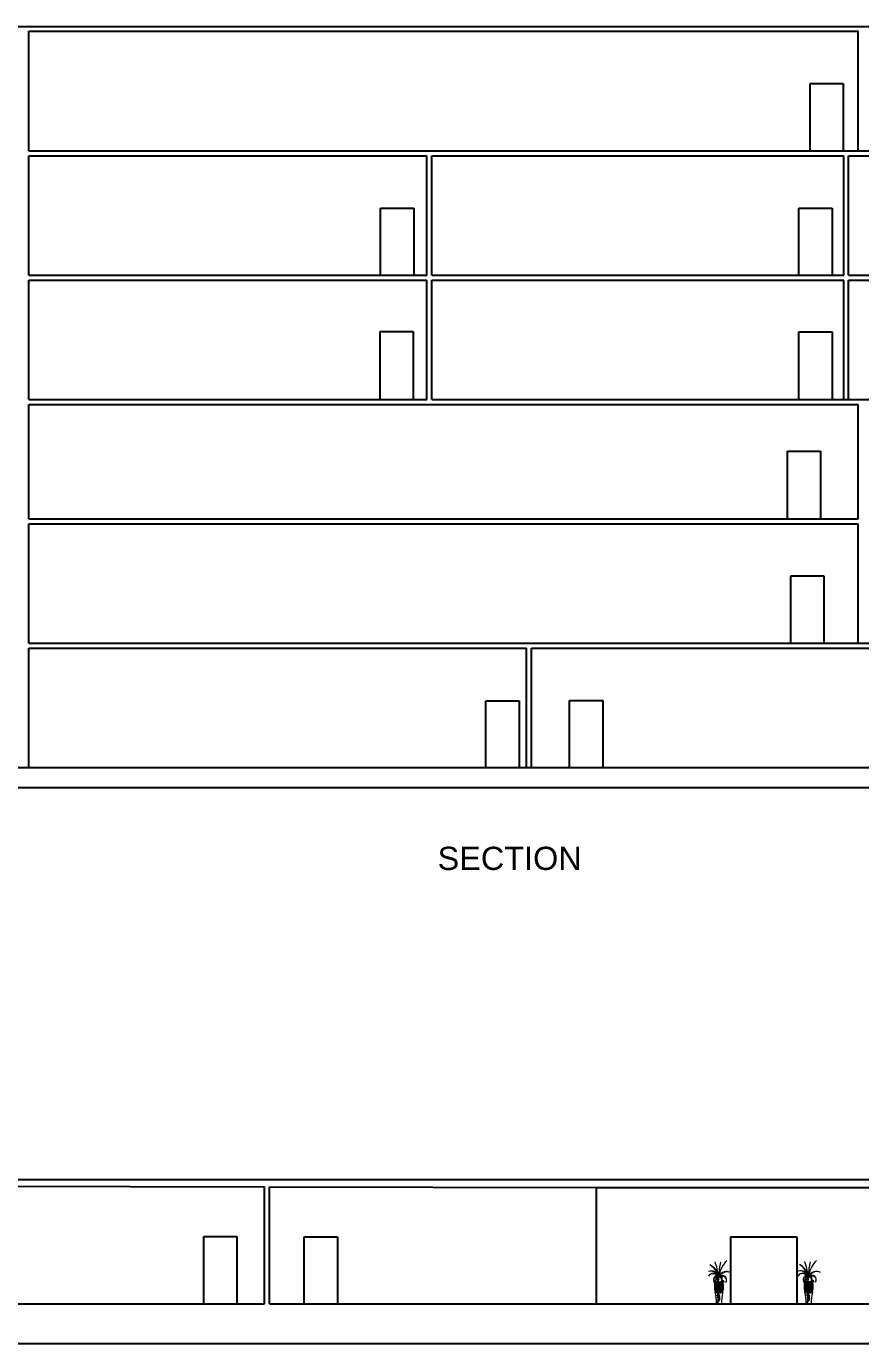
# Model space of a CAD drawing. Header units: millimetres. Extents: x -315744025 to 315695903, y -17416609 to 215511297.
# Drawn here: x 1262300 to 1287450, y 477697 to 517414 of the extents above; entities that cross this region are included whole.
import ezdxf

# ---------------------------------------------------------------- set-up
doc = ezdxf.new("R2010")
doc.units = ezdxf.units.MM
doc.layers.add('finiture', color=7, linetype='Continuous', lineweight=20)
doc.styles.get("Standard").update_dxf_attribs({"font": 'arial.ttf'})

msp = doc.modelspace()

# ---------------------------------------------------------------- hatches: boundary and pattern name
at = {"layer": 'finiture'}
for points in [[(1283036, 479556, 0.243585), (1283046, 479551, 0.017176), (1283048, 479552, -0.603728), (1283050, 479580, -0.121015), (1283052, 479588, 0.48029)], [(1283314, 479403, 0.750404), (1283314, 479411, -0.188236), (1283044, 479411, 0.750404), (1283044, 479403, 0.188311)], [(1283314, 479395, 0.746643), (1283314, 479403, -0.188311), (1283044, 479403, 0.746643), (1283044, 479395, 0.18823)], [(1283046, 479443, 0.727527), (1283045, 479435, 0.187626), (1283313, 479435, 0.727527), (1283312, 479443, -0.18641)], [(1283313, 479427, -0.187623), (1283045, 479427, 0.758079), (1283045, 479419, 0.000134), (1283045, 479419, 0.188006), (1283313, 479419), (1283313, 479419), (1283313, 479419, 0.757867)], [(1283313, 479379, 0.738709), (1283313, 479387, -0.187989), (1283045, 479387, 0.738709), (1283045, 479379, 0.187586)], [(1283045, 479443, -0.774586), (1283046, 479451, 0.185583), (1283312, 479451, -0.774586), (1283312, 479443, 0.008658), (1283312, 479443, -0.18641), (1283046, 479443, 0.008658)], [(1283047, 479459, -0.770943), (1283048, 479466, 0.1835), (1283310, 479466, -0.770943), (1283311, 479459, 0.009528), (1283311, 479459, -0.184612), (1283047, 479459, 0.009528)], [(1283049, 479482, 0.784723), (1283048, 479474, 0.182344), (1283310, 479474, 0.784723), (1283309, 479482, -0.180855)], [(1283309, 479482, 0.000058), (1283309, 479482, 0.804195), (1283308, 479489, -0.179327), (1283050, 479489, 0.804195), (1283049, 479482, 0.000058), (1283049, 479482, 0.180855)], [(1283306, 479497, 0.000032), (1283306, 479497, 0.797736), (1283305, 479505, -0.175865), (1283053, 479505, 0.818619), (1283052, 479497, 0.01266), (1283051, 479497, 0.177663)], [(1283072, 479587, -0.01535), (1283072, 479587, -0.78074), (1283074, 479594, 1.113335), (1283061, 479566, 0.083989), (1283062, 479573, -1.149341)], [(1283054, 479512, -0.760941), (1283055, 479520, 0.171871), (1283303, 479520, -0.760941), (1283304, 479512, 0.012095), (1283304, 479512, -0.173934), (1283054, 479512, 0.012095)], [(1283301, 479527, 0.715647), (1283299, 479535, -0.004231), (1283299, 479535, 0.002108), (1283299, 479535, 0.000008), (1283299, 479535, -0.167353), (1283058, 479535, 0.000008), (1283058, 479535, -0.002123), (1283058, 479535, 0.715647), (1283057, 479527, 0.169723)], [(1283298, 479542, 0.067823), (1283299, 479543, -0.061631), (1283292, 479549, -0.156609), (1283066, 479549, -0.061631), (1283059, 479543, 0.067823), (1283060, 479542, 0.1649)], [(1283286, 479587, 0.78074), (1283283, 479594, -0.144128), (1283074, 479594, 0.78074), (1283072, 479587, 0.147481)], [(1283287, 479555, -0.055504), (1283284, 479562, -0.145359), (1283074, 479562, -0.055504), (1283071, 479555, 0.149717)], [(1283283, 479570, -0.058593), (1283283, 479578, -0.143965), (1283075, 479578, -0.058593), (1283075, 479570, 0.143377)], [(1283286, 479587, -0.01535), (1283286, 479587, -1.149341), (1283296, 479573, 0.083989), (1283297, 479566, 1.113335), (1283283, 479594, -0.78074)], [(1283310, 479552, 0.017176), (1283312, 479551, 0.243585), (1283322, 479556, 0.48029), (1283306, 479588, -0.121015), (1283308, 479580, -0.603728)], [(1285739, 479563, 0.243585), (1285749, 479558, 0.017176), (1285751, 479558, -0.603728), (1285753, 479587, -0.121015), (1285755, 479594, 0.48029)], [(1286017, 479410, 0.750404), (1286016, 479418, -0.188236), (1285747, 479418, 0.750404), (1285747, 479410, 0.188311)], [(1286016, 479401, 0.746643), (1286017, 479410, -0.188311), (1285747, 479410, 0.746643), (1285747, 479401, 0.18823)], [(1285749, 479449, 0.727527), (1285748, 479442, 0.187626), (1286016, 479442, 0.727527), (1286015, 479449, -0.18641)], [(1286016, 479434, -0.187623), (1285748, 479434, 0.758079), (1285747, 479426, 0.000134), (1285747, 479426, 0.188006), (1286016, 479426), (1286016, 479426), (1286016, 479426, 0.757867)], [(1286016, 479385, 0.738709), (1286016, 479393, -0.187989), (1285747, 479393, 0.738709), (1285748, 479385, 0.187586)], [(1285748, 479449, -0.774586), (1285749, 479457, 0.185583), (1286015, 479457, -0.774586), (1286015, 479449, 0.008658), (1286015, 479449, -0.18641), (1285749, 479449, 0.008658)], [(1285750, 479465, -0.770943), (1285750, 479473, 0.1835), (1286013, 479473, -0.770943), (1286014, 479465, 0.009528), (1286014, 479465, -0.184612), (1285750, 479465, 0.009528)], [(1285752, 479488, 0.784723), (1285751, 479481, 0.182344), (1286013, 479481, 0.784723), (1286012, 479488, -0.180855)], [(1286012, 479488, 0.000058), (1286012, 479488, 0.804195), (1286011, 479496, -0.179327), (1285753, 479496, 0.804195), (1285752, 479488, 0.000058), (1285752, 479488, 0.180855)], [(1286009, 479504, 0.000032), (1286009, 479504, 0.797736), (1286008, 479511, -0.175865), (1285756, 479511, 0.818619), (1285755, 479504, 0.01266), (1285754, 479504, 0.177663)], [(1285775, 479593, -0.01535), (1285775, 479593, -0.78074), (1285777, 479601, 1.113335), (1285764, 479572, 0.083989), (1285765, 479579, -1.149341)], [(1285757, 479519, -0.760941), (1285758, 479526, 0.171871), (1286005, 479526, -0.760941), (1286007, 479519, 0.012095), (1286007, 479519, -0.173934), (1285757, 479519, 0.012095)], [(1286004, 479534, 0.715647), (1286002, 479541, -0.004231), (1286002, 479541, 0.002108), (1286002, 479541, 0.000008), (1286002, 479541, -0.167353), (1285761, 479541, 0.000008), (1285761, 479541, -0.002123), (1285761, 479541, 0.715647), (1285760, 479534, 0.169723)], [(1286001, 479549, 0.067823), (1286002, 479549, -0.061631), (1285995, 479555, -0.156609), (1285769, 479555, -0.061631), (1285762, 479549, 0.067823), (1285763, 479549, 0.1649)], [(1285989, 479593, 0.78074), (1285986, 479601, -0.144128), (1285777, 479601, 0.78074), (1285775, 479593, 0.147481)], [(1285990, 479562, -0.055504), (1285987, 479569, -0.145359), (1285777, 479569, -0.055504), (1285773, 479562, 0.149717)], [(1285986, 479576, -0.058593), (1285986, 479585, -0.143965), (1285777, 479585, -0.058593), (1285778, 479576, 0.143377)], [(1285989, 479593, -0.01535), (1285989, 479593, -1.149341), (1285999, 479579, 0.083989), (1286000, 479572, 1.113335), (1285986, 479601, -0.78074)], [(1286013, 479558, 0.017176), (1286015, 479558, 0.243585), (1286025, 479563, 0.48029), (1286009, 479594, -0.121015), (1286011, 479587, -0.603728)], [(1283045, 479371, 0.730284), (1283046, 479362, 0.186285), (1283312, 479362, 0.730284), (1283313, 479371, -0.187019)], [(1283312, 479354, 0.725909), (1283312, 479362, -0.186285), (1283046, 479362, 0.725909), (1283046, 479354, 0.185381)], [(1283310, 479337, 0.716878), (1283311, 479346, -0.184305), (1283047, 479346, 0.716878), (1283048, 479337, 0.183055)], [(1283309, 479329, 0.730672), (1283310, 479337, -0.183055), (1283048, 479337, 0.730672), (1283049, 479329, 0.181245)], [(1283053, 479311, -0.000019), (1283053, 479311, 0.175853), (1283305, 479311, -0.001176), (1283305, 479311, 0.668804), (1283307, 479320, -0.178545), (1283051, 479320, 0.677101)], [(1283057, 479285, 0.164895), (1283300, 479285, 0.588128), (1283302, 479294, -0.000101), (1283302, 479294, 0.682388), (1283304, 479303, -0.01124), (1283303, 479303, -0.173045), (1283055, 479303, -0.01124), (1283054, 479303, 0.682388), (1283056, 479294, -0.000101), (1283056, 479294, 0.588128)], [(1283296, 479266, 0.641746), (1283298, 479275, -0.158057), (1283060, 479275, 0.641746), (1283061, 479266, 0.152241)], [(1283294, 479248, 0.614489), (1283295, 479257, -0.146743), (1283063, 479257, 0.614489), (1283064, 479248, 0.142199)], [(1283292, 479239, 0.632323), (1283293, 479248, -0.141462), (1283065, 479248, 0.632323), (1283066, 479239, 0.137157)], [(1285748, 479377, 0.730284), (1285749, 479369, 0.186285), (1286015, 479369, 0.730284), (1286016, 479377, -0.187019)], [(1286015, 479360, 0.725909), (1286015, 479369, -0.186285), (1285749, 479369, 0.725909), (1285749, 479360, 0.185381)], [(1286013, 479344, 0.716878), (1286014, 479352, -0.184305), (1285750, 479352, 0.716878), (1285751, 479344, 0.183055)], [(1286012, 479335, 0.730672), (1286013, 479344, -0.183055), (1285751, 479344, 0.730672), (1285752, 479335, 0.181245)], [(1285756, 479318, -0.000019), (1285756, 479318, 0.175853), (1286008, 479318, -0.001176), (1286008, 479318, 0.668804), (1286010, 479326, -0.178545), (1285754, 479326, 0.677101)], [(1285760, 479291, 0.164895), (1286003, 479291, 0.588128), (1286005, 479300, -0.000101), (1286004, 479300, 0.682388), (1286006, 479309, -0.01124), (1286006, 479309, -0.173045), (1285758, 479309, -0.01124), (1285757, 479309, 0.682388), (1285759, 479300, -0.000101), (1285759, 479300, 0.588128)], [(1285999, 479273, 0.641746), (1286001, 479282, -0.158057), (1285763, 479282, 0.641746), (1285764, 479273, 0.152241)], [(1285997, 479255, 0.614489), (1285998, 479264, -0.146743), (1285766, 479264, 0.614489), (1285767, 479255, 0.142199)], [(1285995, 479246, 0.632323), (1285996, 479254, -0.141462), (1285768, 479254, 0.632323), (1285769, 479246, 0.137157)]]:
    msp.add_hatch(color=256, dxfattribs=at).paths.add_polyline_path(points)

# ---------------------------------------------------------------- linework, layer by layer
for p, q in [((1237075, 517414), (1317675, 517414)), ((1262375, 513664), (1262375, 517264)), ((1262375, 517264), (1287375, 517264)), ((1287375, 513664), (1287375, 517264)), ((1285924, 513669), (1285924, 515693)), ((1285924, 515693), (1286924, 515693)), ((1286924, 515693), (1286924, 513669)), ((1262375, 513664), (1312525, 513664)), ((1262375, 509914), (1262375, 513514)), ((1262375, 513514), (1274375, 513514)), ((1274375, 509914), (1274375, 513514)), ((1274525, 513514), (1286938, 513514)), ((1274525, 509914), (1274525, 513514)), ((1286938, 509914), (1286938, 513514)), ((1287088, 513514), (1299702, 513514)), ((1287088, 509914), (1287088, 513514)), ((1272976, 509911), (1272976, 511935)), ((1272976, 511935), (1273976, 511935)), ((1273976, 511935), (1273976, 509911)), ((1285587, 509903), (1285587, 511927)), ((1285587, 511927), (1286587, 511927)), ((1286587, 511927), (1286587, 509903)), ((1262375, 509914), (1274375, 509914)), ((1262375, 506164), (1262375, 509764)), ((1262375, 509764), (1274375, 509764)), ((1274375, 506164), (1274375, 509764)), ((1274525, 509914), (1286938, 509914)), ((1274525, 509764), (1286938, 509764)), ((1274525, 506164), (1274525, 509764)), ((1286938, 506164), (1286938, 509764)), ((1287088, 509914), (1299702, 509914)), ((1287088, 509764), (1299702, 509764)), ((1287088, 506164), (1287088, 509764)), ((1272962, 506192), (1272962, 508215)), ((1272962, 508215), (1273962, 508215)), ((1273962, 508215), (1273962, 506192)), ((1285587, 506180), (1285587, 508204)), ((1285587, 508204), (1286587, 508204)), ((1286587, 508204), (1286587, 506180)), ((1262375, 506164), (1274375, 506164)), ((1262375, 506164), (1274375, 506164)), ((1262375, 502564), (1262375, 506014)), ((1262375, 506014), (1287375, 506014)), ((1274525, 506164), (1312525, 506164)), ((1274525, 506164), (1286375, 506164)), ((1286375, 506164), (1298875, 506164)), ((1287375, 502564), (1287375, 506014)), ((1285244, 502580), (1285244, 504604)), ((1285244, 504604), (1286244, 504604)), ((1286244, 504604), (1286244, 502580)), ((1262375, 502564), (1287375, 502564)), ((1262375, 498814), (1262375, 502414)), ((1262375, 502414), (1287375, 502414)), ((1287375, 498814), (1287375, 502414)), ((1285340, 498819), (1285340, 500843)), ((1285340, 500843), (1286340, 500843)), ((1286340, 500843), (1286340, 498819)), ((1262375, 498814), (1312525, 498814)), ((1262375, 498814), (1287375, 498814)), ((1262375, 498664), (1277375, 498664)), ((1262375, 495064), (1262375, 498664)), ((1277375, 495064), (1277375, 498664)), ((1277525, 498664), (1312525, 498664)), ((1277525, 495064), (1277525, 498664)), ((1276154, 495058), (1276154, 497082)), ((1276154, 497082), (1277154, 497082)), ((1277154, 497082), (1277154, 495058)), ((1278675, 495065), (1278675, 497089)), ((1278675, 497089), (1279675, 497089)), ((1279675, 497089), (1279675, 495065)), ((1237305, 495064), (1317425, 495064)), ((1262375, 495064), (1277375, 495064)), ((1277525, 495064), (1312525, 495064)), ((1230280, 494464), (1327880, 494464)), ((1234482, 482647), (1321632, 482647)), ((1259632, 482444), (1269482, 482423)), ((1269482, 478897), (1269482, 482423)), ((1269632, 482422), (1279482, 482401)), ((1269632, 478897), (1269632, 482422)), ((1279482, 478897), (1279482, 482401)), ((1289482, 482399), (1279482, 482399)), ((1267645, 478907), (1267645, 480931)), ((1267645, 480931), (1268645, 480931)), ((1268645, 480931), (1268645, 478907)), ((1270677, 478889), (1270677, 480913)), ((1270677, 480913), (1271677, 480913)), ((1271677, 480913), (1271677, 478889)), ((1283528, 480920), (1283528, 478897)), ((1283528, 480920), (1285528, 480920)), ((1285528, 480920), (1285528, 478897)), ((1259632, 478897), (1269482, 478897)), ((1259632, 478897), (1269482, 478897)), ((1269632, 478897), (1279482, 478897)), ((1269632, 478897), (1279482, 478897)), ((1279482, 478897), (1289482, 478897)), ((1220464, 477697), (1339637, 477697))]:
    msp.add_line(p, q)
for p, q in [((1283107, 478905), (1283251, 478905)), ((1285810, 478911), (1285954, 478911))]:
    msp.add_line(p, q, dxfattribs=at)
at = {"layer": 'finiture', "color": 72}
for centre, radius, start, end in [((1284014, 479606), 844, 135.4741, 169.3996), ((1286717, 479613), 844, 135.4741, 169.3996), ((1283003, 479646), 166, 26.9575, 149.7955), ((1282996, 479640), 164, 36.8326, 146.7597), ((1282942, 479655), 231, 16.5061, 109.5358), ((1282930, 479652), 231, 17.3883, 106.6076), ((1281778, 479639), 1384, 4.3383, 22.2027), ((1284461, 479808), 1284, 164.3171, 182.8638), ((1283409, 479631), 240, 57.4553, 157.8911), ((1283423, 479617), 245, 61.8948, 150.5521), ((1285706, 479652), 166, 26.9575, 149.7955), ((1285699, 479646), 164, 36.8326, 146.7597), ((1285645, 479662), 231, 16.5061, 109.5358), ((1285633, 479659), 231, 17.3883, 106.6076), ((1284481, 479646), 1384, 4.3383, 22.2027), ((1287164, 479815), 1284, 164.3171, 182.8638), ((1286111, 479637), 240, 57.4553, 157.8911), ((1286126, 479624), 245, 61.8948, 150.5521), ((1283104, 479630), 90.5, 65.0272, 207.9892), ((1283111, 479618), 92.6, 95.093, 199.3982), ((1283274, 479620), 134, 325.8079, 131.2375), ((1283275, 479611), 128, 329.0196, 129.1899), ((1285807, 479636), 90.5, 65.0272, 207.9892), ((1285814, 479625), 92.6, 95.093, 199.3982), ((1285977, 479627), 134, 325.8079, 131.2375), ((1285978, 479618), 128, 329.0196, 129.1899)]:
    msp.add_arc(centre, radius, start, end, dxfattribs=at)
at = {"layer": 'finiture', "color": 3, "linetype": 'Continuous'}
for centre, radius, start, end in [((1282713, 479662), 453, 10.3813, 64.7288), ((1282624, 479598), 552, 17.283, 59.3161), ((1285416, 479669), 453, 10.3813, 64.7288), ((1285327, 479604), 552, 17.283, 59.3161), ((1283284, 479668), 151, 165.0287, 213.1639), ((1283519, 479671), 371, 174.2051, 193.328), ((1283167, 479604), 103, 355.1319, 89.7015), ((1283172, 479613), 99.8, 349.6413, 77.4445), ((1285987, 479675), 151, 165.0287, 213.1639), ((1286222, 479678), 371, 174.2051, 193.328), ((1285870, 479611), 103, 355.1319, 89.7015), ((1285875, 479620), 99.8, 349.6413, 77.4445)]:
    msp.add_arc(centre, radius, start, end, dxfattribs=at)
at = {"layer": 'finiture'}
for centre, radius, start, end in [((1283053, 479563), 26.8, 166.764, 235.5503), ((1283056, 479566), 29.3, 85.8415, 206.9373), ((1283047, 479559), 20.5, 161.8716, 162.699), ((1283045, 479563), 18, 216.7021, 288.0149), ((1283056, 479566), 22.6, 101.9446, 204.5626), ((1283046, 479564), 12.6, 218.9404, 273.6995), ((1283047, 479559), 20.5, 245.8074, 308.103), ((1283056, 479566), 16, 113.2462, 237.7284), ((1283046, 479415), 4.16, 104.8591, 252.9443), ((1283045, 479407), 4.19, 105.872, 253.4109), ((1283046, 479399), 4.21, 106.8917, 253.8781), ((1283046, 479391), 4.24, 107.9266, 254.3379), ((1283046, 479439), 4.09, 101.9448, 251.4604), ((1283046, 479431), 4.11, 102.874, 251.9909), ((1283046, 479423), 4.13, 103.8508, 252.4799), ((1283046, 479383), 4.27, 108.9763, 254.7908), ((1283047, 479455), 4.05, 100.0869, 250.416), ((1283047, 479447), 4.08, 99.4718, 248.9274), ((1283048, 479462), 4.06, 98.1899, 247.3001), ((1283179, 479756), 370, 248.6793, 291.3207), ((1283179, 479748), 370, 248.6709, 291.3291), ((1283179, 479740), 370, 248.6799, 291.3201), ((1283049, 479470), 3.88, 96.6781, 250.9222), ((1283179, 479780), 370, 248.806, 291.194), ((1283179, 479772), 370, 248.7471, 291.2529), ((1283179, 479764), 370, 248.7047, 291.2953), ((1283665, 479403), 621, 178.5326, 178.5327), ((1283179, 479732), 370, 248.7066, 291.2934), ((1283039, 479573), 22.6, 288.0626, 32.0292), ((1283050, 479478), 3.99, 96.3506, 249.8358), ((1283179, 479796), 370, 248.973, 291.027), ((1283179, 479788), 370, 248.8814, 291.1186), ((1283665, 479403), 621, 176.3384, 176.3455), ((1283051, 479486), 3.89, 94.7591, 249.9834), ((1283179, 479804), 370, 249.0805, 290.9195), ((1283665, 479403), 621, 174.89, 174.8977), ((1283052, 479493), 3.9, 94.2827, 249.0358), ((1283179, 479820), 370, 249.3428, 290.6572), ((1283665, 479403), 621, 174.149, 174.1695), ((1283179, 479812), 370, 249.2038, 290.7962), ((1283053, 479501), 3.91, 93.7873, 248.1098), ((1283179, 479828), 370, 249.4971, 290.5029), ((1283665, 479403), 621, 172.7218, 172.7351), ((1283066, 479581), 16, 58.3161, 250.5951), ((1283039, 479573), 29.3, 292.0654, 33.1009), ((1283054, 479508), 4.02, 94.2654, 242.6327), ((1283665, 479403), 621, 172.0105, 172.0207), ((1283179, 479837), 370, 249.6668, 290.3332), ((1283665, 479403), 621, 171.3006, 171.3079), ((1283179, 479845), 370, 249.8516, 290.1484), ((1283056, 479516), 4.02, 93.6114, 241.8703), ((1283057, 479523), 3.94, 92.1917, 245.4532), ((1283057, 479523), 3.94, 92.1917, 245.4532), ((1283665, 479403), 621, 170.5965, 170.606), ((1283179, 479853), 370, 250.0514, 289.9486), ((1283665, 479403), 621, 169.8864, 169.8961), ((1283179, 479861), 370, 250.2661, 289.7339), ((1283059, 479531), 4.05, 96.446, 239.784), ((1283059, 479531), 4.05, 96.446, 239.784), ((1283179, 479869), 370, 250.4956, 289.5044), ((1283665, 479403), 621, 169.1763, 169.1771), ((1283665, 479403), 621, 169.1763, 169.1771), ((1283040, 479572), 35.1, 297.5244, 9.57), ((1283060, 479538), 3.96, 91.04, 243.7755), ((1283060, 479538), 3.96, 91.04, 243.7755), ((1283066, 479581), 8.61, 46.6248, 242.5234), ((1283179, 479877), 370, 250.7399, 289.2601), ((1283665, 479403), 621, 168.4687, 168.4693), ((1283665, 479403), 621, 168.4687, 168.4693), ((1283179, 479885), 370, 250.9989, 289.0011), ((1283665, 479403), 621, 167.7607, 167.7625), ((1283665, 479403), 621, 167.7607, 167.7625), ((1283062, 479546), 3.94, 227.6321, 243.1522), ((1283062, 479546), 3.94, 226.1108, 243.1522), ((1283039, 479573), 29.3, 26.9373, 32.0292), ((1283179, 479901), 370, 252.1985, 287.8015), ((1283075, 479745), 4.91, 98.0015, 238.6218), ((1283074, 479590), 3.98, 86.4823, 238.4046), ((1283074, 479590), 3.98, 86.4823, 238.4046), ((1283179, 479909), 370, 252.9702, 287.0298), ((1282991, 479673), 106, 334.2863, 39.6155), ((1283194, 480329), 601, 258.3117, 268.5561), ((1283040, 479572), 35.1, 9.57, 24.708), ((1283072, 479583), 3.98, 86.4823, 90.2802), ((1283194, 480329), 592, 258.3117, 268.5336), ((1283665, 479403), 621, 158.8457, 162.0872), ((1283179, 479917), 370, 253.459, 286.541), ((1283179, 479933), 370, 253.6154, 286.3846), ((1283179, 479925), 370, 253.6814, 286.3186), ((1282935, 479847), 220, 320.65, 321.28), ((1282970, 479805), 220, 309.171, 335.3508), ((1282953, 479826), 220, 318.3399, 327.2311), ((1283121, 479927), 220, 269.9849, 286.1549), ((1283121, 479899), 220, 269.9849, 287.3286), ((1283121, 479872), 220, 269.9849, 286.1989), ((1283121, 479844), 220, 269.9849, 286.5362), ((1283121, 479817), 220, 269.9849, 283.4868), ((1282987, 479783), 220, 309.171, 334.8558), ((1283005, 479762), 220, 309.171, 324.3598), ((1283022, 479740), 220, 309.171, 310.8396), ((1283040, 479719), 220, 309.171, 309.7403), ((1283164, 480329), 592, 271.4664, 281.6883), ((1283164, 480329), 601, 271.4439, 281.6883), ((1283367, 479673), 106, 140.3845, 205.7137), ((1282692, 479403), 621, 17.9128, 21.1543), ((1283292, 479581), 16, 289.4049, 121.6839), ((1283284, 479590), 3.98, 301.5954, 93.5177), ((1283318, 479572), 35.1, 155.292, 236.6721), ((1283283, 479745), 4.91, 301.3782, 81.9985), ((1283292, 479581), 8.61, 297.4766, 133.3752), ((1283286, 479583), 3.98, 89.7198, 93.5177), ((1283319, 479573), 29.3, 146.8991, 247.9346), ((1283319, 479573), 29.3, 147.9708, 153.0627), ((1283319, 479573), 22.6, 147.9708, 251.9374), ((1283296, 479546), 3.94, 296.8478, 313.8892), ((1283298, 479538), 3.96, 296.2245, 88.96), ((1283302, 479566), 29.3, 333.0627, 94.1585), ((1283311, 479559), 20.5, 231.897, 294.1926), ((1283299, 479531), 4.05, 300.216, 83.554), ((1282692, 479403), 621, 12.2375, 12.2393), ((1283301, 479523), 3.94, 294.5468, 87.8083), ((1282692, 479403), 621, 11.5307, 11.5313), ((1283302, 479516), 4.02, 298.1297, 86.3886), ((1282692, 479403), 621, 10.8229, 10.8237), ((1283304, 479508), 4.02, 297.3673, 85.7346), ((1282692, 479403), 621, 10.1039, 10.1136), ((1283305, 479501), 3.91, 291.8902, 86.2127), ((1282692, 479403), 621, 9.394, 9.4035), ((1283302, 479566), 22.6, 335.4374, 78.0554), ((1282692, 479403), 621, 8.6921, 8.6994), ((1283306, 479493), 3.9, 290.9642, 85.7173), ((1283302, 479566), 16, 302.2716, 66.7538), ((1283313, 479563), 18, 251.9851, 323.2979), ((1282692, 479403), 621, 7.9793, 7.9895), ((1283307, 479486), 3.89, 290.0166, 85.2409), ((1283308, 479478), 3.99, 290.1642, 83.6494), ((1282692, 479403), 621, 7.2649, 7.2782), ((1283309, 479470), 3.88, 289.0778, 83.3219), ((1282692, 479403), 621, 5.8305, 5.851), ((1283310, 479462), 4.06, 292.6999, 81.8101), ((1283310, 479455), 4.05, 289.584, 79.9131), ((1282692, 479403), 621, 5.1023, 5.11), ((1283312, 479564), 12.6, 266.3005, 321.0596), ((1283311, 479447), 4.08, 291.0726, 80.5282), ((1283311, 479439), 4.09, 288.5396, 78.0552), ((1282692, 479403), 621, 3.6545, 3.6616), ((1283312, 479431), 4.11, 288.0091, 77.126), ((1283312, 479423), 4.13, 287.5201, 76.1492), ((1283312, 479415), 4.16, 287.0557, 75.1409), ((1282692, 479403), 621, 1.4673, 1.4674), ((1283312, 479391), 4.24, 285.6621, 72.0734), ((1283312, 479383), 4.27, 285.2092, 71.0237), ((1283312, 479407), 4.19, 286.5891, 74.128), ((1283312, 479399), 4.21, 286.1219, 73.1083), ((1283305, 479563), 26.8, 304.4497, 13.236), ((1283311, 479559), 20.5, 17.301, 18.1284), ((1285756, 479569), 26.8, 166.764, 235.5503), ((1285759, 479572), 29.3, 85.8415, 206.9373), ((1285750, 479566), 20.5, 161.8716, 162.699), ((1285748, 479569), 18, 216.7021, 288.0149), ((1285759, 479572), 22.6, 101.9446, 204.5626), ((1285748, 479570), 12.6, 218.9404, 273.6995), ((1285750, 479566), 20.5, 245.8074, 308.103), ((1285759, 479572), 16, 113.2462, 237.7284), ((1285749, 479422), 4.16, 104.8591, 252.9443), ((1285748, 479414), 4.19, 105.872, 253.4109), ((1285748, 479405), 4.21, 106.8917, 253.8781), ((1285749, 479397), 4.24, 107.9266, 254.3379), ((1285749, 479445), 4.09, 101.9448, 251.4604), ((1285749, 479437), 4.11, 102.874, 251.9909), ((1285749, 479430), 4.13, 103.8508, 252.4799), ((1285749, 479389), 4.27, 108.9763, 254.7908), ((1285749, 479381), 4.3, 110.0405, 255.2377), ((1285750, 479461), 4.05, 100.0869, 250.416), ((1285750, 479453), 4.08, 99.4718, 248.9274), ((1285751, 479469), 4.06, 98.1899, 247.3001), ((1285882, 479770), 370, 248.7047, 291.2953), ((1286368, 479410), 621, 178.5326, 178.5327), ((1285882, 479762), 370, 248.6793, 291.3207), ((1285882, 479754), 370, 248.6709, 291.3291), ((1285882, 479746), 370, 248.6799, 291.3201), ((1285882, 479738), 370, 248.7066, 291.2934), ((1285752, 479477), 3.88, 96.6781, 250.9222), ((1285882, 479787), 370, 248.806, 291.194), ((1285882, 479779), 370, 248.7471, 291.2529), ((1285882, 479730), 370, 248.7512, 291.2488), ((1285742, 479579), 22.6, 288.0626, 32.0292), ((1285753, 479484), 3.99, 96.3506, 249.8358), ((1285882, 479803), 370, 248.973, 291.027), ((1285882, 479795), 370, 248.8814, 291.1186), ((1286368, 479410), 621, 176.3384, 176.3455), ((1285754, 479492), 3.89, 94.7591, 249.9834), ((1285882, 479819), 370, 249.2038, 290.7962), ((1286368, 479410), 621, 174.149, 174.1695), ((1285882, 479811), 370, 249.0805, 290.9195), ((1286368, 479410), 621, 174.89, 174.8977), ((1285755, 479500), 3.9, 94.2827, 249.0358), ((1285882, 479827), 370, 249.3428, 290.6572), ((1285756, 479507), 3.91, 93.7873, 248.1098), ((1285882, 479835), 370, 249.4971, 290.5029), ((1286368, 479410), 621, 172.7218, 172.7351), ((1285769, 479587), 16, 58.3161, 250.5951), ((1285742, 479579), 29.3, 292.0654, 33.1009), ((1285757, 479515), 4.02, 94.2654, 242.6327), ((1286368, 479410), 621, 172.0105, 172.0207), ((1285882, 479843), 370, 249.6668, 290.3332), ((1286368, 479410), 621, 171.3006, 171.3079), ((1285882, 479851), 370, 249.8516, 290.1484), ((1285759, 479522), 4.02, 93.6114, 241.8703), ((1285760, 479530), 3.94, 92.1917, 245.4532), ((1285760, 479530), 3.94, 92.1917, 245.4532), ((1286368, 479410), 621, 170.5965, 170.606), ((1285882, 479859), 370, 250.0514, 289.9486), ((1286368, 479410), 621, 169.8864, 169.8961), ((1285882, 479867), 370, 250.2661, 289.7339), ((1285762, 479537), 4.05, 96.446, 239.784), ((1285762, 479537), 4.05, 96.446, 239.784), ((1285882, 479875), 370, 250.4956, 289.5044), ((1286368, 479410), 621, 169.1763, 169.1771), ((1286368, 479410), 621, 169.1763, 169.1771), ((1285743, 479579), 35.1, 297.5244, 9.57), ((1285763, 479545), 3.96, 91.04, 243.7755), ((1285763, 479545), 3.96, 91.04, 243.7755), ((1285769, 479587), 8.61, 46.6248, 242.5234), ((1285882, 479883), 370, 250.7399, 289.2601), ((1286368, 479410), 621, 168.4687, 168.4693), ((1286368, 479410), 621, 168.4687, 168.4693), ((1285882, 479891), 370, 250.9989, 289.0011), ((1286368, 479410), 621, 167.7607, 167.7625), ((1286368, 479410), 621, 167.7607, 167.7625), ((1285765, 479552), 3.94, 227.6321, 243.1522), ((1285765, 479552), 3.94, 226.1108, 243.1522), ((1285742, 479579), 29.3, 26.9373, 32.0292), ((1285882, 479907), 370, 252.1985, 287.8015), ((1285778, 479751), 4.91, 98.0015, 238.6218), ((1285777, 479597), 3.98, 86.4823, 238.4046), ((1285777, 479597), 3.98, 86.4823, 238.4046), ((1285882, 479915), 370, 252.9702, 287.0298), ((1285694, 479680), 106, 334.2863, 39.6155), ((1285897, 480336), 601, 258.3117, 268.5561), ((1285743, 479579), 35.1, 9.57, 24.708), ((1285775, 479589), 3.98, 86.4823, 90.2802), ((1285897, 480336), 592, 258.3117, 268.5336), ((1286368, 479410), 621, 158.8457, 162.0872), ((1285882, 479940), 370, 253.6154, 286.3846), ((1285882, 479924), 370, 253.459, 286.541), ((1285882, 479932), 370, 253.6814, 286.3186), ((1285638, 479854), 220, 320.65, 321.28), ((1285673, 479811), 220, 309.171, 335.3508), ((1285656, 479832), 220, 318.3399, 327.2311), ((1285824, 479933), 220, 269.9849, 286.1549), ((1285824, 479906), 220, 269.9849, 287.3286), ((1285824, 479878), 220, 269.9849, 286.1989), ((1285824, 479851), 220, 269.9849, 286.5362), ((1285824, 479823), 220, 269.9849, 283.4868), ((1285690, 479790), 220, 309.171, 334.8558), ((1285708, 479768), 220, 309.171, 324.3598), ((1285725, 479747), 220, 309.171, 310.8396), ((1285743, 479726), 220, 309.171, 309.7403), ((1285867, 480336), 592, 271.4664, 281.6883), ((1285867, 480336), 601, 271.4439, 281.6883), ((1286070, 479680), 106, 140.3845, 205.7137), ((1285395, 479410), 621, 17.9128, 21.1543), ((1285995, 479587), 16, 289.4049, 121.6839), ((1285987, 479597), 3.98, 301.5954, 93.5177), ((1286021, 479579), 35.1, 155.292, 236.6721), ((1285986, 479751), 4.91, 301.3782, 81.9985), ((1285995, 479587), 8.61, 297.4766, 133.3752), ((1285989, 479589), 3.98, 89.7198, 93.5177), ((1286022, 479579), 29.3, 146.8991, 247.9346), ((1286022, 479579), 29.3, 147.9708, 153.0627), ((1286022, 479579), 22.6, 147.9708, 251.9374), ((1285999, 479552), 3.94, 296.8478, 313.8892), ((1286001, 479545), 3.96, 296.2245, 88.96), ((1286005, 479572), 29.3, 333.0627, 94.1585), ((1286014, 479566), 20.5, 231.897, 294.1926), ((1286002, 479537), 4.05, 300.216, 83.554), ((1285395, 479410), 621, 12.2375, 12.2393), ((1286004, 479530), 3.94, 294.5468, 87.8083), ((1285395, 479410), 621, 11.5307, 11.5313), ((1286005, 479522), 4.02, 298.1297, 86.3886), ((1285395, 479410), 621, 10.8229, 10.8237), ((1286007, 479515), 4.02, 297.3673, 85.7346), ((1285395, 479410), 621, 10.1039, 10.1136), ((1286008, 479507), 3.91, 291.8902, 86.2127), ((1285395, 479410), 621, 9.394, 9.4035), ((1286005, 479572), 22.6, 335.4374, 78.0554), ((1285395, 479410), 621, 8.6921, 8.6994), ((1286009, 479500), 3.9, 290.9642, 85.7173), ((1286005, 479572), 16, 302.2716, 66.7538), ((1286016, 479569), 18, 251.9851, 323.2979), ((1285395, 479410), 621, 7.9793, 7.9895), ((1286010, 479492), 3.89, 290.0166, 85.2409), ((1286011, 479484), 3.99, 290.1642, 83.6494), ((1285395, 479410), 621, 7.2649, 7.2782), ((1286012, 479477), 3.88, 289.0778, 83.3219), ((1286013, 479469), 4.06, 292.6999, 81.8101), ((1285395, 479410), 621, 5.8305, 5.851), ((1286013, 479461), 4.05, 289.584, 79.9131), ((1285395, 479410), 621, 5.1023, 5.11), ((1286015, 479570), 12.6, 266.3005, 321.0596), ((1286014, 479453), 4.08, 291.0726, 80.5282), ((1286014, 479445), 4.09, 288.5396, 78.0552), ((1285395, 479410), 621, 3.6545, 3.6616), ((1286015, 479437), 4.11, 288.0091, 77.126), ((1286015, 479430), 4.13, 287.5201, 76.1492), ((1286015, 479422), 4.16, 287.0557, 75.1409), ((1285395, 479410), 621, 1.4673, 1.4674), ((1286015, 479414), 4.19, 286.5891, 74.128), ((1286015, 479405), 4.21, 286.1219, 73.1083), ((1286015, 479397), 4.24, 285.6621, 72.0734), ((1286015, 479389), 4.27, 285.2092, 71.0237), ((1286015, 479381), 4.3, 284.7623, 69.9595), ((1286008, 479569), 26.8, 304.4497, 13.236), ((1286014, 479566), 20.5, 17.301, 18.1284), ((1283046, 479375), 4.3, 110.0405, 255.2377), ((1283047, 479366), 4.34, 111.1189, 255.6792), ((1283047, 479358), 4.37, 112.2111, 256.116), ((1283048, 479350), 4.41, 113.3166, 256.5489), ((1283049, 479342), 4.44, 114.435, 256.9786), ((1283179, 479724), 370, 248.7512, 291.2488), ((1283179, 479716), 370, 248.814, 291.186), ((1283050, 479333), 4.51, 115.8008, 260.419), ((1283179, 479708), 370, 248.8953, 291.1047), ((1283179, 479700), 370, 248.9954, 291.0046), ((1283179, 479691), 370, 249.1146, 290.8854), ((1283052, 479325), 4.81, 123.8871, 259.5929), ((1283179, 479683), 370, 249.2532, 290.7468), ((1283179, 479675), 370, 249.4539, 290.5461), ((1283054, 479316), 4.81, 123.8871, 259.5929), ((1283055, 479307), 4.81, 123.8871, 259.5929), ((1283179, 479667), 370, 249.7536, 290.2464), ((1283057, 479299), 4.81, 123.8871, 259.5929), ((1283179, 479659), 370, 250.0475, 289.9525), ((1283179, 479651), 370, 250.3359, 289.6641), ((1283059, 479290), 5.27, 127.1547, 254.0118), ((1283179, 479643), 370, 250.6187, 289.3813), ((1283061, 479280), 5.25, 127.0147, 254.7508), ((1283179, 479643), 378, 251.3481, 288.6519), ((1283063, 479271), 5.14, 125.3246, 256.0853), ((1283064, 479262), 5.09, 124.7573, 256.3295), ((1283179, 479643), 387, 252.0366, 287.9634), ((1283179, 479643), 395, 252.6874, 287.3126), ((1283066, 479253), 5.04, 124.1952, 257.2339), ((1283179, 479643), 403, 253.3033, 286.6967), ((1283068, 479244), 4.95, 122.6216, 256.9752), ((1283179, 479643), 411, 253.887, 286.113), ((1283179, 479643), 420, 254.4409, 285.5591), ((1280087, 478709), 3026, 3.7131, 10.093), ((1282985, 478979), 220, 3.7017, 55.4148), ((1283088, 478939), 220, 54.1361, 82.7452), ((1283090, 478911), 220, 61.0935, 81.0991), ((1283001, 479002), 220, 9.3372, 55.4148), ((1283085, 478966), 220, 61.3358, 78.9291), ((1282970, 478957), 220, 4.7896, 42.8702), ((1283092, 478884), 220, 57.3774, 79.3694), ((1283094, 478856), 220, 55.7473, 78.3869), ((1283017, 479025), 220, 24.7184, 55.4148), ((1282954, 478934), 220, 5.3551, 31.5611), ((1283101, 478774), 220, 66.4267, 79.3656), ((1283096, 478829), 220, 61.5823, 78.0916), ((1282939, 478911), 220, 5.4536, 22.2507), ((1283099, 478801), 220, 61.1414, 78.4309), ((1286270, 478709), 3026, 169.907, 176.2869), ((1283290, 479244), 4.95, 283.0248, 57.3784), ((1283292, 479253), 5.04, 282.7661, 55.8048), ((1283294, 479262), 5.09, 283.6705, 55.2427), ((1283295, 479271), 5.14, 283.9147, 54.6754), ((1283297, 479280), 5.25, 285.2492, 52.9853), ((1283298, 479290), 5.27, 285.9882, 52.8453), ((1283301, 479299), 4.81, 280.4071, 56.1129), ((1283303, 479307), 4.81, 280.4071, 56.1129), ((1283304, 479316), 4.81, 280.4071, 56.1129), ((1283306, 479325), 4.81, 280.4071, 56.1129), ((1283308, 479333), 4.51, 279.581, 64.1992), ((1283309, 479342), 4.44, 283.0214, 65.565), ((1283310, 479350), 4.41, 283.4511, 66.6834), ((1283311, 479366), 4.34, 284.3208, 68.8811), ((1283311, 479358), 4.37, 283.884, 67.7889), ((1283312, 479375), 4.3, 284.7623, 69.9595), ((1285750, 479373), 4.34, 111.1189, 255.6792), ((1285750, 479365), 4.37, 112.2111, 256.116), ((1285751, 479356), 4.41, 113.3166, 256.5489), ((1285752, 479348), 4.44, 114.435, 256.9786), ((1285882, 479722), 370, 248.814, 291.186), ((1285753, 479340), 4.51, 115.8008, 260.419), ((1285882, 479714), 370, 248.8953, 291.1047), ((1285882, 479706), 370, 248.9954, 291.0046), ((1285882, 479698), 370, 249.1146, 290.8854), ((1285755, 479331), 4.81, 123.8871, 259.5929), ((1285882, 479690), 370, 249.2532, 290.7468), ((1285882, 479682), 370, 249.4539, 290.5461), ((1285756, 479322), 4.81, 123.8871, 259.5929), ((1285758, 479314), 4.81, 123.8871, 259.5929), ((1285882, 479674), 370, 249.7536, 290.2464), ((1285760, 479305), 4.81, 123.8871, 259.5929), ((1285882, 479666), 370, 250.0475, 289.9525), ((1285882, 479658), 370, 250.3359, 289.6641), ((1285762, 479296), 5.27, 127.1547, 254.0118), ((1285882, 479650), 370, 250.6187, 289.3813), ((1285764, 479287), 5.25, 127.0147, 254.7508), ((1285766, 479278), 5.14, 125.3246, 256.0853), ((1285882, 479650), 378, 251.3481, 288.6519), ((1285767, 479268), 5.09, 124.7573, 256.3295), ((1285882, 479650), 387, 252.0366, 287.9634), ((1285882, 479650), 395, 252.6874, 287.3126), ((1285769, 479259), 5.04, 124.1952, 257.2339), ((1285882, 479650), 403, 253.3033, 286.6967), ((1285770, 479250), 4.95, 122.6216, 256.9752), ((1285882, 479650), 411, 253.887, 286.113), ((1285882, 479650), 420, 254.4409, 285.5591), ((1282790, 478715), 3026, 3.7131, 10.093), ((1285688, 478986), 220, 3.7017, 55.4148), ((1285791, 478945), 220, 54.1361, 82.7452), ((1285793, 478918), 220, 61.0935, 81.0991), ((1285704, 479009), 220, 9.3372, 55.4148), ((1285788, 478973), 220, 61.3358, 78.9291), ((1285673, 478963), 220, 4.7896, 42.8702), ((1285795, 478890), 220, 57.3774, 79.3694), ((1285797, 478863), 220, 55.7473, 78.3869), ((1285720, 479031), 220, 24.7184, 55.4148), ((1285657, 478941), 220, 5.3551, 31.5611), ((1285804, 478780), 220, 66.4267, 79.3656), ((1285799, 478835), 220, 61.5823, 78.0916), ((1285642, 478918), 220, 5.4536, 22.2507), ((1285802, 478808), 220, 61.1414, 78.4309), ((1288973, 478715), 3026, 169.907, 176.2869), ((1285993, 479250), 4.95, 283.0248, 57.3784), ((1285995, 479259), 5.04, 282.7661, 55.8048), ((1285996, 479268), 5.09, 283.6705, 55.2427), ((1285998, 479278), 5.14, 283.9147, 54.6754), ((1286000, 479287), 5.25, 285.2492, 52.9853), ((1286001, 479296), 5.27, 285.9882, 52.8453), ((1286004, 479305), 4.81, 280.4071, 56.1129), ((1286006, 479314), 4.81, 280.4071, 56.1129), ((1286007, 479322), 4.81, 280.4071, 56.1129), ((1286009, 479331), 4.81, 280.4071, 56.1129), ((1286011, 479340), 4.51, 279.581, 64.1992), ((1286012, 479348), 4.44, 283.0214, 65.565), ((1286013, 479356), 4.41, 283.4511, 66.6834), ((1286014, 479373), 4.34, 284.3208, 68.8811), ((1286014, 479365), 4.37, 283.884, 67.7889), ((1283105, 478719), 220, 76.335, 82.9636), ((1282923, 478889), 220, 12.473, 15.3728), ((1283103, 478746), 220, 71.4744, 80.8751), ((1285808, 478725), 220, 76.335, 82.9636), ((1285626, 478895), 220, 12.473, 15.3728), ((1285806, 478753), 220, 71.4744, 80.8751)]:
    msp.add_arc(centre, radius, start, end, dxfattribs=at)

# ---------------------------------------------------------------- texts
msp.add_text('SECTION', height=700).set_placement((1274696, 491979))
at = {"insert": (1269357, 491764), "char_height": 2.5, "attachment_point": 1}
msp.add_mtext_dynamic_manual_height_columns('SECTION ', width=673.96, gutter_width=12.5, heights=[0], dxfattribs=at)

doc.saveas('drawing.dxf')
